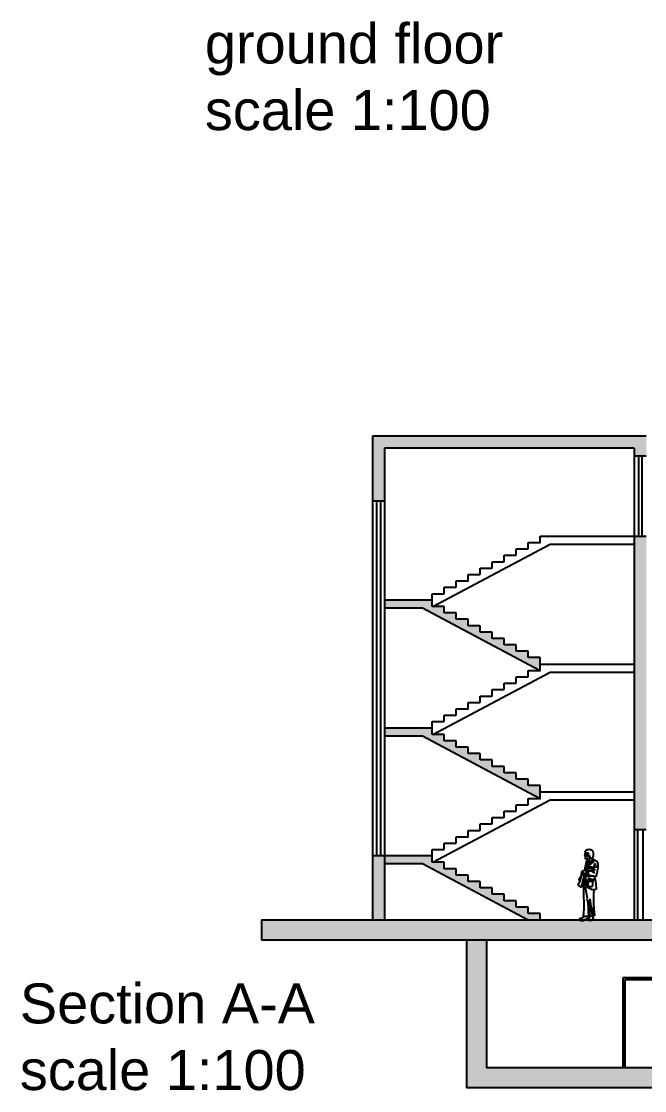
# Model space of a CAD drawing. Header units: inches. Extents: x -61 to 127, y 15 to 71.
# Drawn here: x 95.09 to 110.67, y 15.66 to 42.41 of the extents above; entities that cross this region are included whole.
import ezdxf

# ---------------------------------------------------------------- set-up
doc = ezdxf.new("R2010")
doc.units = ezdxf.units.IN
doc.header["$MEASUREMENT"] = 0
doc.layers.add('bo', color=7, linetype='Continuous')
doc.styles.get("Standard").update_dxf_attribs({"font": 'arial.ttf'})

# ---------------------------------------------------------------- blocks, each defined once
blk = doc.blocks.new('person-10')
at = {"color": 0, "linetype": 'ByBlock'}
for p, q in [((-0.1624, 1.7248), (-0.1736, 1.7024)), ((-0.1736, 1.7024), (-0.168, 1.6968)), ((-0.1736, 1.7024), (-0.1736, 1.7024)), ((-0.1736, 1.6576), (-0.1624, 1.6632)), ((-0.1624, 1.6464), (-0.1736, 1.6576)), ((-0.1736, 1.6016), (-0.1624, 1.6464)), ((-0.168, 1.6968), (-0.1568, 1.6856)), ((-0.1568, 1.7304), (-0.1624, 1.7248)), ((-0.1624, 1.6632), (-0.1568, 1.6856)), ((-0.1512, 1.7416), (-0.1568, 1.736)), ((-0.1568, 1.736), (-0.1568, 1.7304)), ((-0.1568, 1.6856), (-0.1456, 1.6856)), ((-0.1344, 1.7528), (-0.1512, 1.7416)), ((-0.1512, 1.6128), (-0.1456, 1.6128)), ((-0.1456, 1.6856), (-0.1232, 1.6912)), ((-0.1456, 1.6576), (-0.1176, 1.6464)), ((-0.1456, 1.6464), (-0.1176, 1.6352)), ((-0.14, 1.6352), (-0.1344, 1.6352)), ((-0.1344, 1.624), (-0.14, 1.6352)), ((-0.1288, 1.7584), (-0.1344, 1.7528)), ((-0.1344, 1.6352), (-0.1344, 1.6408)), ((-0.1344, 1.6352), (-0.1344, 1.624)), ((-0.1176, 1.6352), (-0.1344, 1.6352)), ((-0.1008, 1.7584), (-0.1288, 1.7584)), ((-0.1232, 1.6912), (-0.112, 1.6856)), ((-0.1232, 1.624), (-0.1176, 1.6296)), ((-0.112, 1.6856), (-0.1008, 1.6912)), ((-0.0896, 1.6072), (-0.1064, 1.6016)), ((-0.0784, 1.7584), (-0.1008, 1.7584)), ((-0.1008, 1.6912), (-0.0896, 1.6856)), ((-0.0896, 1.6856), (-0.0896, 1.6576)), ((-0.0896, 1.6576), (-0.0896, 1.6464)), ((-0.0896, 1.6464), (-0.0784, 1.6408)), ((-0.0448, 1.764), (-0.0784, 1.7584)), ((-0.0784, 1.6408), (-0.0784, 1.6072)), ((-0.0784, 1.6072), (-0.0616, 1.6016)), ((-0.0616, 1.6016), (-0.056, 1.6184)), ((-0.056, 1.6184), (-0.0504, 1.6072)), ((-0.0504, 1.6072), (-0.056, 1.5904)), ((-0.0336, 1.7584), (-0.0448, 1.764)), ((-0.0224, 1.7584), (-0.0336, 1.7584)), ((0, 1.7472), (-0.0224, 1.7584)), ((0.0224, 1.736), (0, 1.7472)), ((0.0336, 1.6968), (0.0224, 1.736)), ((0.0448, 1.68), (0.0336, 1.6968)), ((0.0392, 1.652), (0.0448, 1.68)), ((0.0392, 1.6352), (0.0392, 1.652)), ((0.0392, 1.6128), (0.0392, 1.6352)), ((0.0448, 1.596), (0.0392, 1.6128)), ((-0.1456, 1.596), (-0.1736, 1.6016)), ((-0.168, 1.5848), (-0.1736, 1.5848)), ((-0.1512, 1.4056), (-0.1736, 1.288)), ((-0.1624, 1.596), (-0.168, 1.5848)), ((-0.1568, 1.5792), (-0.168, 1.5792)), ((-0.1624, 1.5904), (-0.1456, 1.5792)), ((-0.1624, 1.568), (-0.1568, 1.568)), ((-0.1568, 1.5624), (-0.1624, 1.568)), ((-0.1568, 1.5904), (-0.1568, 1.5792)), ((-0.1568, 1.5848), (-0.1512, 1.5792)), ((-0.1456, 1.5792), (-0.1568, 1.5792)), ((-0.1568, 1.568), (-0.1512, 1.5736)), ((-0.1568, 1.5568), (-0.1568, 1.5624)), ((-0.1568, 1.5512), (-0.1568, 1.5568)), ((-0.1568, 1.5456), (-0.1568, 1.5512)), ((-0.1568, 1.54), (-0.1568, 1.5456)), ((-0.1568, 1.5344), (-0.1568, 1.54)), ((-0.1512, 1.5288), (-0.1568, 1.5344)), ((-0.1456, 1.5232), (-0.1512, 1.5288)), ((-0.1288, 1.4616), (-0.1512, 1.428)), ((-0.1512, 1.428), (-0.1512, 1.3384)), ((-0.1344, 1.5736), (-0.1456, 1.5792)), ((-0.1456, 1.5792), (-0.14, 1.5792)), ((-0.1344, 1.5232), (-0.1456, 1.5232)), ((-0.1008, 1.5064), (-0.1456, 1.456)), ((-0.1456, 1.456), (-0.112, 1.4784)), ((-0.112, 1.5288), (-0.1344, 1.5232)), ((-0.112, 1.4784), (-0.1232, 1.3888)), ((-0.0728, 1.4336), (-0.1232, 1.3104)), ((-0.1232, 1.3888), (-0.1232, 1.288)), ((-0.1064, 1.6016), (-0.112, 1.5792)), ((-0.1008, 1.5624), (-0.112, 1.5288)), ((-0.1064, 1.5232), (-0.112, 1.5288)), ((-0.112, 1.4784), (-0.0896, 1.4504)), ((-0.1064, 1.4728), (-0.112, 1.3384)), ((-0.0784, 1.456), (-0.112, 1.372)), ((-0.084, 1.4448), (-0.112, 1.3664)), ((-0.0896, 1.4448), (-0.1064, 1.5232)), ((-0.0672, 1.372), (-0.0952, 1.3328)), ((-0.0784, 1.4616), (-0.084, 1.4448)), ((-0.056, 1.4616), (-0.0784, 1.4616)), ((-0.0616, 1.4616), (-0.0784, 1.456)), ((-0.0448, 1.4616), (-0.0728, 1.4336)), ((-0.0224, 1.4112), (-0.0672, 1.372)), ((-0.056, 1.5904), (-0.056, 1.5792)), ((-0.056, 1.5792), (-0.0448, 1.568)), ((-0.056, 1.4784), (-0.0504, 1.5232)), ((-0.0448, 1.4728), (-0.056, 1.4616)), ((-0.0504, 1.5232), (-0.0448, 1.5624)), ((-0.0448, 1.568), (-0.0392, 1.5568)), ((-0.0056, 1.428), (-0.0448, 1.4728)), ((-0.0392, 1.5568), (-0.0336, 1.5512)), ((-0.0336, 1.5512), (-0.0224, 1.5456)), ((-0.0224, 1.5456), (-0.0112, 1.5456)), ((0.0336, 1.4448), (-0.0224, 1.4112)), ((-0.0112, 1.5456), (0, 1.54)), ((0, 1.4784), (-0.0056, 1.428)), ((0, 1.54), (0, 1.5344)), ((0.0168, 1.5232), (0, 1.4784)), ((0.0168, 1.5344), (0.0224, 1.5512)), ((0.0224, 1.5624), (0.0448, 1.596)), ((0.0224, 1.5512), (0.0224, 1.5624)), ((0.0672, 1.5008), (0.0224, 1.5344)), ((0.0672, 1.4952), (0.0224, 1.4784)), ((0.0224, 1.4784), (0.0336, 1.4448)), ((0.084, 1.4224), (0.0448, 1.344)), ((0.0448, 1.344), (0.1008, 1.4168)), ((0.112, 1.4784), (0.0672, 1.5008)), ((0.1344, 1.3552), (0.1008, 1.3272)), ((0.1288, 1.4672), (0.112, 1.4784)), ((0.14, 1.456), (0.1288, 1.4672)), ((0.1456, 1.3664), (0.1344, 1.3552)), ((0.1512, 1.4336), (0.14, 1.456)), ((0.1568, 1.372), (0.1456, 1.3664)), ((0.1568, 1.4), (0.1512, 1.4336)), ((0.1512, 1.3496), (0.1568, 1.3664)), ((0.1568, 1.3384), (0.1512, 1.3496)), ((0.1568, 1.3664), (0.1568, 1.4)), ((0.1568, 1.3216), (0.1568, 1.3384)), ((-0.2688, 1.0864), (-0.2912, 1.0808)), ((-0.2912, 1.0808), (-0.2912, 1.0696)), ((-0.2576, 1.1312), (-0.28, 1.0416)), ((-0.2576, 1.204), (-0.2688, 1.1536)), ((-0.2688, 1.1536), (-0.2688, 1.1424)), ((-0.2688, 1.1424), (-0.2576, 1.1424)), ((-0.224, 1.2208), (-0.2576, 1.204)), ((-0.2408, 1.1872), (-0.2576, 1.1424)), ((-0.2576, 1.1368), (-0.2408, 1.1424)), ((-0.2576, 1.1424), (-0.2576, 1.1368)), ((-0.2184, 1.2096), (-0.2408, 1.1872)), ((-0.2128, 1.1984), (-0.2408, 1.1704)), ((-0.2408, 1.1704), (-0.2352, 1.1368)), ((-0.2352, 1.1312), (-0.224, 1.1368)), ((-0.2352, 1.1368), (-0.2352, 1.1312)), ((-0.2016, 1.2432), (-0.224, 1.2208)), ((-0.224, 1.1648), (-0.1904, 1.1816)), ((-0.224, 1.1368), (-0.224, 1.1648)), ((-0.1792, 1.1088), (-0.224, 1.148)), ((-0.2184, 1.1648), (-0.1568, 1.1256)), ((-0.1904, 1.1032), (-0.2128, 1.036)), ((-0.1288, 1.2208), (-0.2016, 1.2432)), ((-0.2016, 1.0472), (-0.1792, 1.1088)), ((-0.1904, 1.1816), (-0.1568, 1.1704)), ((-0.1736, 1.288), (-0.1848, 1.2432)), ((-0.1736, 0.9912), (-0.1568, 1.1032)), ((-0.1568, 1.1704), (-0.1288, 1.176)), ((-0.1568, 1.1032), (-0.1568, 1.1704)), ((-0.1456, 1.316), (-0.1456, 1.232)), ((-0.1456, 1.1088), (-0.14, 1.1704)), ((-0.1456, 1.0472), (-0.1456, 1.1088)), ((-0.1232, 1.288), (-0.1288, 1.2264)), ((-0.1288, 1.2264), (-0.1232, 1.1928)), ((-0.084, 1.2208), (-0.1288, 1.2264)), ((-0.0952, 1.3328), (-0.1232, 1.288)), ((-0.1232, 1.1928), (-0.1176, 1.1424)), ((-0.1176, 1.1424), (-0.0784, 1.1368)), ((0.0448, 1.1032), (-0.1064, 1.0808)), ((-0.0784, 1.1648), (-0.084, 1.2208)), ((-0.0224, 1.2208), (-0.084, 1.2208)), ((-0.0784, 1.3328), (-0.0168, 1.3328)), ((-0.0728, 1.2264), (-0.0784, 1.3328)), ((-0.0784, 1.1368), (-0.0784, 1.1648)), ((-0.0728, 1.3328), (-0.056, 1.3048)), ((-0.0728, 1.1312), (-0.028, 1.1144)), ((-0.056, 1.3048), (-0.0448, 1.2992)), ((-0.0448, 1.2992), (-0.0336, 1.2992)), ((-0.0336, 1.2992), (-0.0168, 1.3048)), ((-0.028, 1.1144), (0.0896, 1.1032)), ((-0.0056, 1.2152), (-0.0224, 1.2208)), ((-0.0168, 1.3328), (0.0056, 1.3328)), ((-0.0168, 1.3048), (0.0056, 1.3272)), ((0, 1.2824), (-0.0056, 1.2432)), ((-0.0056, 1.2432), (0, 1.2152)), ((0.0224, 1.2208), (-0.0056, 1.2152)), ((0.0056, 1.3328), (0, 1.2824)), ((0.0504, 1.1816), (0.0224, 1.2208)), ((0.0392, 1.2768), (0.0336, 1.232)), ((0.0336, 1.232), (0.0448, 1.2152)), ((0.0448, 1.288), (0.0392, 1.2768)), ((0.1008, 1.3272), (0.0448, 1.3048)), ((0.0448, 1.3048), (0.0448, 1.288)), ((0.0448, 1.2152), (0.056, 1.1648)), ((0.084, 1.2712), (0.0504, 1.232)), ((0.14, 1.3328), (0.0784, 1.3216)), ((0.0784, 1.1032), (0.0784, 1.0696)), ((0.0896, 1.1032), (0.1232, 1.12)), ((0.1232, 1.12), (0.1288, 1.1704)), ((0.1288, 1.1704), (0.14, 1.1984)), ((0.14, 1.1984), (0.1456, 1.2432)), ((0.1456, 1.2432), (0.1568, 1.3048)), ((0.1568, 1.3048), (0.1568, 1.3216)), ((-0.3024, 0.9856), (-0.3472, 0.8736)), ((-0.3472, 0.8736), (-0.2632, 0.8176)), ((-0.3136, 1.0416), (-0.3248, 1.0304)), ((-0.3248, 1.0304), (-0.3136, 0.9968)), ((-0.3192, 1.0136), (-0.3192, 0.9912)), ((-0.3192, 0.9912), (-0.308, 0.9856)), ((-0.3136, 1.0528), (-0.308, 1.0192)), ((-0.3024, 1.0528), (-0.3136, 1.0528)), ((-0.3136, 0.9968), (-0.2912, 0.9856)), ((-0.308, 1.0192), (-0.2912, 0.9912)), ((-0.3024, 1.0696), (-0.3024, 1.0472)), ((-0.2912, 1.0696), (-0.3024, 1.0696)), ((-0.3024, 1.0472), (-0.2968, 1.0304)), ((-0.2968, 1.0304), (-0.28, 1.0024)), ((-0.2912, 1.0696), (-0.2744, 1.064)), ((-0.2912, 0.9912), (-0.28, 1.0024)), ((-0.2912, 0.9856), (-0.2912, 0.9912)), ((-0.2744, 1.0136), (-0.28, 1.0416)), ((-0.28, 1.0024), (-0.2744, 1.0136)), ((-0.2632, 0.8176), (-0.2352, 0.9128)), ((-0.224, 0.9968), (-0.252, 0.8624)), ((-0.252, 0.8624), (-0.2072, 0.8232)), ((-0.2352, 0.9128), (-0.2016, 1.0472)), ((-0.2128, 1.036), (-0.224, 0.9968)), ((-0.2072, 0.8232), (-0.1904, 0.924)), ((-0.2072, 0.8288), (-0.2072, 0.6944)), ((-0.1904, 0.924), (-0.1736, 0.9912)), ((-0.1624, 0.9744), (-0.1568, 1.0192)), ((-0.1624, 0.9632), (-0.1624, 0.9744)), ((-0.1568, 0.9464), (-0.1624, 0.9632)), ((-0.1568, 1.0584), (-0.1456, 1.0584)), ((-0.1568, 1.0248), (-0.1456, 1.0192)), ((-0.1568, 0.924), (-0.1568, 0.9464)), ((-0.1456, 0.7728), (-0.1568, 0.924)), ((-0.14, 0.98), (-0.1456, 1.0472)), ((-0.1288, 0.896), (-0.14, 0.98)), ((-0.1176, 0.8344), (-0.1288, 0.896)), ((-0.1064, 0.8176), (-0.1176, 0.8344)), ((-0.0896, 0.8064), (-0.1064, 0.8176)), ((-0.0952, 1.008), (-0.1008, 0.9744)), ((-0.1008, 0.9744), (-0.0952, 1.008)), ((-0.1008, 0.9744), (0.0224, 0.9688)), ((0.0224, 0.9688), (-0.1008, 0.9744)), ((-0.0952, 1.0528), (0.0672, 1.008)), ((0.0224, 1.008), (-0.0952, 1.008)), ((-0.0952, 1.008), (0.0224, 1.008)), ((-0.0896, 0.9744), (-0.0952, 0.8624)), ((-0.0952, 0.9744), (-0.0952, 0.8568)), ((-0.0952, 0.8624), (-0.0952, 0.8568)), ((-0.0952, 0.8568), (-0.0336, 0.84)), ((-0.0952, 0.8568), (-0.0728, 0.8456)), ((-0.0728, 0.7952), (-0.0896, 0.8064)), ((-0.0728, 0.8456), (-0.0336, 0.84)), ((-0.0336, 0.84), (0.0056, 0.84)), ((-0.0336, 0.84), (-0.0056, 0.84)), ((-0.0056, 0.84), (0.0056, 0.84)), ((0.0056, 0.84), (0.0168, 0.8512)), ((0.0056, 0.84), (0.0168, 0.8456)), ((0.0168, 0.8512), (0.0224, 0.8792)), ((0.0168, 0.8456), (0.0224, 0.8792)), ((0.0224, 0.9688), (0.0224, 1.008)), ((0.0224, 1.008), (0.0224, 0.9688)), ((0.0224, 0.8792), (0.0224, 0.9744)), ((0.0224, 0.8792), (0.0224, 0.9632)), ((0.0784, 1.0696), (0.0504, 1.064)), ((0.0504, 1.064), (0.0784, 1.0584)), ((0.0784, 1.0584), (0.1008, 0.9184)), ((0.1008, 0.9184), (0.112, 0.7672)), ((-0.2072, 0.6944), (-0.2072, 0.5432)), ((-0.2072, 0.5432), (-0.2016, 0.4928)), ((-0.1232, 0.6328), (-0.1456, 0.7728)), ((-0.1064, 0.5376), (-0.1232, 0.6328)), ((-0.112, 0.4984), (-0.1064, 0.5376)), ((0.0056, 0.7616), (-0.0728, 0.7952)), ((0.0224, 0.7616), (0.0056, 0.7616)), ((0.0504, 0.7616), (0.0224, 0.7616)), ((0.0504, 0.7616), (0.0392, 0.6496)), ((0.0392, 0.6496), (0.0392, 0.504)), ((0.112, 0.7672), (0.0504, 0.7616)), ((-0.2016, 0.28), (-0.2128, 0.1008)), ((-0.2016, 0.4928), (-0.2016, 0.3808)), ((-0.2016, 0.3808), (-0.2016, 0.28)), ((-0.1008, 0.4816), (-0.112, 0.4984)), ((-0.0784, 0.3192), (-0.1008, 0.4816)), ((-0.0784, 0.4984), (-0.0728, 0.4424)), ((-0.0784, 0.2632), (-0.0784, 0.3192)), ((-0.0728, 0.4424), (-0.056, 0.3248)), ((-0.056, 0.3248), (-0.056, 0.2016)), ((-0.0448, 0.532), (-0.0224, 0.3472)), ((-0.0224, 0.3472), (-0.0224, 0.3136)), ((-0.0224, 0.3136), (0.0112, 0.1344)), ((-0.0112, 0.336), (0.0336, 0.1176)), ((0.0392, 0.504), (0.0448, 0.392)), ((0.0448, 0.392), (0.0672, 0.1064)), ((-0.308, 0.0336), (-0.3136, 0.0056)), ((-0.3136, 0.0056), (-0.2744, -0.0056)), ((-0.2464, 0.0504), (-0.308, 0.0336)), ((-0.308, 0.0168), (-0.2464, 0.0056)), ((-0.196, 0.0896), (-0.2464, 0.0504)), ((-0.2464, 0.0056), (-0.1904, 0.0112)), ((-0.2128, 0.1008), (-0.1848, 0.0952)), ((-0.2128, -0.0056), (-0.1904, 0)), ((-0.1904, 0), (-0.1456, 0.0224)), ((-0.1904, 0.0112), (-0.1736, 0.0168)), ((-0.1848, 0.0952), (-0.112, 0.1008)), ((-0.1736, 0.0168), (-0.1008, 0.0392)), ((-0.1624, 0.0112), (-0.1568, 0.0056)), ((-0.1568, 0.0056), (-0.1008, 0.0112)), ((-0.1456, 0.0224), (-0.1008, 0.0336)), ((-0.112, 0.1008), (-0.0728, 0.112)), ((-0.0896, 0.056), (-0.112, 0.1008)), ((-0.1008, 0.0112), (-0.0896, 0.056)), ((-0.084, 0.0224), (-0.0896, 0.0112)), ((-0.0896, 0.0112), (-0.084, 0)), ((-0.0448, 0.0896), (-0.084, 0.0224)), ((-0.084, 0), (-0.028, -0.0056)), ((-0.0784, 0.1792), (-0.0784, 0.2632)), ((-0.0728, 0.1176), (-0.0784, 0.1792)), ((-0.0448, 0.0896), (-0.0728, 0.1176)), ((-0.0728, 0), (0, 0)), ((-0.056, 0.2016), (-0.0448, 0.0896)), ((0.0672, 0.1064), (-0.0448, 0.0896)), ((-0.028, -0.0056), (-0.0112, 0)), ((0, 0), (0.0056, 0.0112)), ((0.0056, 0.0112), (0.0392, 0.0224)), ((0.0056, 0.0112), (0.0112, 0.0224)), ((0.0112, 0.0224), (0.0336, 0.0448)), ((0.028, 0.0896), (0.0224, 0.1008)), ((0.0336, 0.0784), (0.028, 0.0896)), ((0.0392, 0.0224), (0.0336, 0.0784)), ((-0.2744, -0.0056), (-0.2128, -0.0056))]:
    blk.add_line(p, q, dxfattribs=at)
for centre in [(-0.1288, 1.1144), (-0.1288, 1.1144), (-0.1288, 1.0024), (-0.0392, 0.9856)]:
    blk.add_circle(centre, 0.0056, dxfattribs=at)

msp = doc.modelspace()

# ---------------------------------------------------------------- hatches: boundary and pattern name
h = msp.add_hatch(color=256)
h.paths.add_polyline_path([(104.1707, 21.53214), (103.87067, 21.53214), (103.87067, 19.93214), (104.1707, 19.93214)])
h.paths.add_polyline_path([(106.25953, 21.05214), (105.96094, 21.05214), (105.96094, 21.21214), (105.65947, 21.21214), (105.65947, 21.37214), (105.36087, 21.37214), (105.36087, 21.53214), (104.1707, 21.53214), (104.1707, 21.33214), (105.11701, 21.33214), (107.74368, 19.93214), (108.06259, 19.93214), (108.06259, 20.09214), (107.76112, 20.09214), (107.76112, 20.25214), (107.46109, 20.25214), (107.46109, 20.41214), (107.16106, 20.41214), (107.16106, 20.57214), (106.85959, 20.57214), (106.85959, 20.73214), (106.561, 20.73214), (106.561, 20.89214), (106.25953, 20.89214)])
h.paths.add_polyline_path([(107.46109, 23.61214), (107.16106, 23.61214), (107.16106, 23.77214), (106.85959, 23.77214), (106.85959, 23.93214), (106.561, 23.93214), (106.561, 24.09214), (106.25953, 24.09214), (106.25953, 24.25214), (105.96094, 24.25214), (105.96094, 24.41214), (105.65947, 24.41214), (105.65947, 24.57214), (105.36087, 24.57214), (105.36087, 24.73214), (104.1707, 24.73214), (104.1707, 24.53214), (105.11701, 24.53214), (108.04387, 22.97214), (108.06259, 22.97214), (108.06259, 23.13214), (108.06259, 23.29214), (107.76112, 23.29214), (107.76112, 23.45214), (107.46109, 23.45214)])
h.paths.add_polyline_path([(107.16106, 26.97214), (106.85959, 26.97214), (106.85959, 27.13214), (106.561, 27.13214), (106.561, 27.29214), (106.25953, 27.29214), (106.25953, 27.45214), (105.96094, 27.45214), (105.96094, 27.61214), (105.65947, 27.61214), (105.65947, 27.77214), (105.36087, 27.77214), (105.36087, 27.93214), (104.1707, 27.93214), (104.1707, 27.73214), (105.11701, 27.73214), (108.04387, 26.17214), (108.06259, 26.17214), (108.06259, 26.33214), (108.06259, 26.49214), (107.76112, 26.49214), (107.76112, 26.65214), (107.46109, 26.65214), (107.46109, 26.81214), (107.16106, 26.81214)])
h.paths.add_polyline_path([(104.1707, 31.73214), (110.41032, 31.73214), (110.41032, 31.53214), (110.71032, 31.53214), (110.71032, 32.03214), (103.87067, 32.03214), (103.87067, 30.40376), (104.1707, 30.40376)])
for points in [[(110.71032, 29.53214), (110.41032, 29.53214), (110.41032, 22.18214), (110.71032, 22.18214), (110.71032, 24.43214)], [(126.80118, 19.93214), (101.09406, 19.93214), (101.09406, 19.43214), (126.80118, 19.43214)], [(117.22873, 19.43214), (116.7329, 19.43214), (116.7329, 16.23214), (106.71948, 16.23214), (106.71948, 19.43214), (106.21496, 19.43214), (106.21496, 15.73214), (117.22873, 15.73214)]]:
    msp.add_hatch(color=256).paths.add_polyline_path(points)
h = msp.add_hatch(color=256)
h.paths.add_polyline_path([(117.22873, 19.43214), (116.7329, 19.43214), (116.7329, 16.23214), (106.71948, 16.23214), (106.71948, 19.43214), (106.21496, 19.43214), (106.21496, 15.73214), (117.22873, 15.73214)])
h.paths.add_polyline_path([(111.88599, 19.43214), (111.38306, 19.43214), (111.38306, 16.23214), (111.88599, 16.23214)], flags=17)

# ---------------------------------------------------------------- linework, layer by layer
for p, q in [((103.87067, 32.03214), (103.87067, 19.93214)), ((110.71032, 32.03214), (103.87067, 32.03214)), ((104.1707, 31.73214), (104.1707, 19.93214)), ((110.41032, 31.73214), (104.1707, 31.73214)), ((110.41032, 31.73214), (110.41032, 19.93214)), ((110.71032, 31.53214), (110.41032, 31.53214)), ((110.52032, 31.53214), (110.52032, 29.53214)), ((110.60032, 31.53214), (110.60032, 29.53214)), ((104.1707, 30.40376), (103.87067, 30.40376)), ((103.97067, 30.40376), (103.97067, 21.53214)), ((104.0707, 30.40376), (104.0707, 21.53214)), ((108.06259, 29.37214), (108.06259, 29.53214)), ((108.06259, 29.53214), (110.41032, 29.53214)), ((110.41032, 29.53214), (110.71032, 29.53214)), ((105.37959, 27.77214), (108.30645, 29.33214)), ((107.46253, 29.05214), (107.46253, 29.21214)), ((107.46253, 29.21214), (107.764, 29.21214)), ((107.764, 29.21214), (107.764, 29.37214)), ((107.764, 29.37214), (108.06547, 29.37214)), ((108.30645, 29.33214), (110.41032, 29.33214)), ((106.86247, 28.73214), (106.86247, 28.89214)), ((106.86247, 28.89214), (107.16394, 28.89214)), ((107.1625, 28.89214), (107.1625, 29.05214)), ((107.1625, 29.05214), (107.46397, 29.05214)), ((106.56244, 28.57214), (106.56244, 28.73214)), ((106.56244, 28.73214), (106.86391, 28.73214)), ((105.96382, 28.25214), (105.96382, 28.41214)), ((105.96382, 28.41214), (106.26529, 28.41214)), ((106.26241, 28.41214), (106.26241, 28.57214)), ((106.26241, 28.57214), (106.56388, 28.57214)), ((105.36087, 27.93214), (105.36087, 28.09214)), ((105.36087, 28.09214), (105.66234, 28.09214)), ((105.66234, 28.09214), (105.66234, 28.25214)), ((105.66234, 28.25214), (105.96382, 28.25214)), ((105.36087, 27.93214), (104.1707, 27.93214)), ((105.36087, 27.77214), (105.36087, 27.93214)), ((105.11701, 27.73214), (104.1707, 27.73214)), ((108.04387, 26.17214), (105.11701, 27.73214)), ((105.65947, 27.77214), (105.35799, 27.77214)), ((105.65947, 27.61214), (105.65947, 27.77214)), ((105.96094, 27.61214), (105.65947, 27.61214)), ((105.96094, 27.45214), (105.96094, 27.61214)), ((106.25953, 27.45214), (105.95806, 27.45214)), ((106.25953, 27.29214), (106.25953, 27.45214)), ((106.561, 27.29214), (106.25953, 27.29214)), ((106.561, 27.13214), (106.561, 27.29214)), ((106.85959, 27.13214), (106.55812, 27.13214)), ((106.85959, 26.97214), (106.85959, 27.13214)), ((107.16106, 26.97214), (106.85959, 26.97214)), ((107.46109, 26.81214), (107.15962, 26.81214)), ((107.16106, 26.81214), (107.16106, 26.97214)), ((107.46109, 26.65214), (107.46109, 26.81214)), ((107.76112, 26.65214), (107.45965, 26.65214)), ((107.76112, 26.49214), (107.76112, 26.65214)), ((108.06259, 26.49214), (107.76112, 26.49214)), ((108.06259, 26.33214), (108.06259, 26.49214)), ((108.06259, 26.17214), (108.06259, 26.33214)), ((108.06259, 26.33214), (110.41032, 26.33214)), ((105.37959, 24.57214), (108.30645, 26.13214)), ((107.46253, 25.85214), (107.46253, 26.01214)), ((107.46253, 26.01214), (107.764, 26.01214)), ((107.764, 26.01214), (107.764, 26.17214)), ((107.764, 26.17214), (108.06547, 26.17214)), ((108.30645, 26.13214), (110.41032, 26.13214)), ((106.86247, 25.53214), (106.86247, 25.69214)), ((106.86247, 25.69214), (107.16394, 25.69214)), ((107.1625, 25.69214), (107.1625, 25.85214)), ((107.1625, 25.85214), (107.46397, 25.85214)), ((106.56244, 25.37214), (106.56244, 25.53214)), ((106.56244, 25.53214), (106.86391, 25.53214)), ((105.96382, 25.05214), (105.96382, 25.21214)), ((105.96382, 25.21214), (106.26529, 25.21214)), ((106.26241, 25.21214), (106.26241, 25.37214)), ((106.26241, 25.37214), (106.56388, 25.37214)), ((105.36087, 24.73214), (105.36087, 24.89214)), ((105.36087, 24.89214), (105.66234, 24.89214)), ((105.66234, 24.89214), (105.66234, 25.05214)), ((105.66234, 25.05214), (105.96382, 25.05214)), ((105.36087, 24.73214), (104.1707, 24.73214)), ((105.36087, 24.57214), (105.36087, 24.73214)), ((105.11701, 24.53214), (104.1707, 24.53214)), ((108.04387, 22.97214), (105.11701, 24.53214)), ((105.65947, 24.57214), (105.35799, 24.57214)), ((105.65947, 24.41214), (105.65947, 24.57214)), ((105.96094, 24.41214), (105.65947, 24.41214)), ((105.96094, 24.25214), (105.96094, 24.41214)), ((106.25953, 24.25214), (105.95806, 24.25214)), ((106.25953, 24.09214), (106.25953, 24.25214)), ((106.561, 24.09214), (106.25953, 24.09214)), ((106.561, 23.93214), (106.561, 24.09214)), ((106.85959, 23.93214), (106.55812, 23.93214)), ((106.85959, 23.77214), (106.85959, 23.93214)), ((107.16106, 23.77214), (106.85959, 23.77214)), ((107.46109, 23.61214), (107.15962, 23.61214)), ((107.16106, 23.61214), (107.16106, 23.77214)), ((107.46109, 23.45214), (107.46109, 23.61214)), ((107.76112, 23.45214), (107.45965, 23.45214)), ((107.76112, 23.29214), (107.76112, 23.45214)), ((108.06259, 23.29214), (107.76112, 23.29214)), ((108.06259, 23.13214), (108.06259, 23.29214)), ((108.06259, 22.97214), (108.06259, 23.13214)), ((108.06259, 23.13214), (110.41032, 23.13214)), ((105.37959, 21.37214), (108.30645, 22.93214)), ((107.46253, 22.65214), (107.46253, 22.81214)), ((107.46253, 22.81214), (107.764, 22.81214)), ((107.764, 22.81214), (107.764, 22.97214)), ((107.764, 22.97214), (108.06547, 22.97214)), ((108.30645, 22.93214), (110.41032, 22.93214)), ((106.86247, 22.33214), (106.86247, 22.49214)), ((106.86247, 22.49214), (107.16394, 22.49214)), ((107.1625, 22.49214), (107.1625, 22.65214)), ((107.1625, 22.65214), (107.46397, 22.65214)), ((106.56244, 22.17214), (106.56244, 22.33214)), ((106.56244, 22.33214), (106.86391, 22.33214)), ((105.96382, 21.85214), (105.96382, 22.01214)), ((105.96382, 22.01214), (106.26529, 22.01214)), ((106.26241, 22.01214), (106.26241, 22.17214)), ((106.26241, 22.17214), (106.56388, 22.17214)), ((110.71032, 22.18214), (110.41032, 22.18214)), ((110.49032, 22.18214), (110.49032, 19.93214)), ((110.63032, 22.18214), (110.63032, 19.93214)), ((105.36087, 21.53214), (105.36087, 21.69214)), ((105.36087, 21.69214), (105.66234, 21.69214)), ((105.66234, 21.69214), (105.66234, 21.85214)), ((105.66234, 21.85214), (105.96382, 21.85214)), ((104.1707, 21.53214), (103.87067, 21.53214)), ((105.36087, 21.53214), (104.1707, 21.53214)), ((105.36087, 21.37214), (105.36087, 21.53214)), ((105.11701, 21.33214), (104.1707, 21.33214)), ((107.74368, 19.93214), (105.11701, 21.33214)), ((105.65947, 21.37214), (105.35799, 21.37214)), ((105.65947, 21.21214), (105.65947, 21.37214)), ((105.96094, 21.21214), (105.65947, 21.21214)), ((105.96094, 21.05214), (105.96094, 21.21214)), ((106.25953, 21.05214), (105.95806, 21.05214)), ((106.25953, 20.89214), (106.25953, 21.05214)), ((106.561, 20.89214), (106.25953, 20.89214)), ((106.561, 20.73214), (106.561, 20.89214)), ((106.85959, 20.73214), (106.55812, 20.73214)), ((106.85959, 20.57214), (106.85959, 20.73214)), ((107.16106, 20.57214), (106.85959, 20.57214)), ((107.46109, 20.41214), (107.15962, 20.41214)), ((107.16106, 20.41214), (107.16106, 20.57214)), ((107.46109, 20.25214), (107.46109, 20.41214)), ((107.76112, 20.25214), (107.45965, 20.25214)), ((107.76112, 20.09214), (107.76112, 20.25214)), ((108.06259, 20.09214), (107.76112, 20.09214)), ((108.06259, 19.93214), (108.06259, 20.09214)), ((101.09406, 19.93214), (126.80118, 19.93214)), ((101.09406, 19.93214), (101.09406, 19.43214)), ((101.09406, 19.43214), (126.80118, 19.43214)), ((106.21496, 19.43214), (106.21496, 15.73214)), ((106.71948, 19.43214), (106.71948, 16.23214)), ((111.12858, 18.48214), (110.12858, 18.48214)), ((110.12858, 18.48214), (110.12858, 16.23214)), ((111.07858, 18.43214), (110.17858, 18.43214)), ((110.17858, 18.43214), (110.17858, 16.23214)), ((116.7329, 16.23214), (106.71948, 16.23214)), ((117.22873, 15.73214), (106.21496, 15.73214))]:
    msp.add_line(p, q)

# ---------------------------------------------------------------- block references
msp.add_blockref('person-10', (109.35055, 19.92654))

# ---------------------------------------------------------------- texts
at = {"layer": 'bo', "char_height": 1, "attachment_point": 1}
for s, insert in [('ground floor ^Jscale 1:100', (99.68086, 42.35619)), ('Section A-A ^Jscale 1:100', (95.0557, 18.34236))]:
    msp.add_mtext_dynamic_manual_height_columns(s, width=41.6090494, gutter_width=1, heights=[0], dxfattribs=dict(at, insert=insert))

doc.saveas('drawing.dxf')
